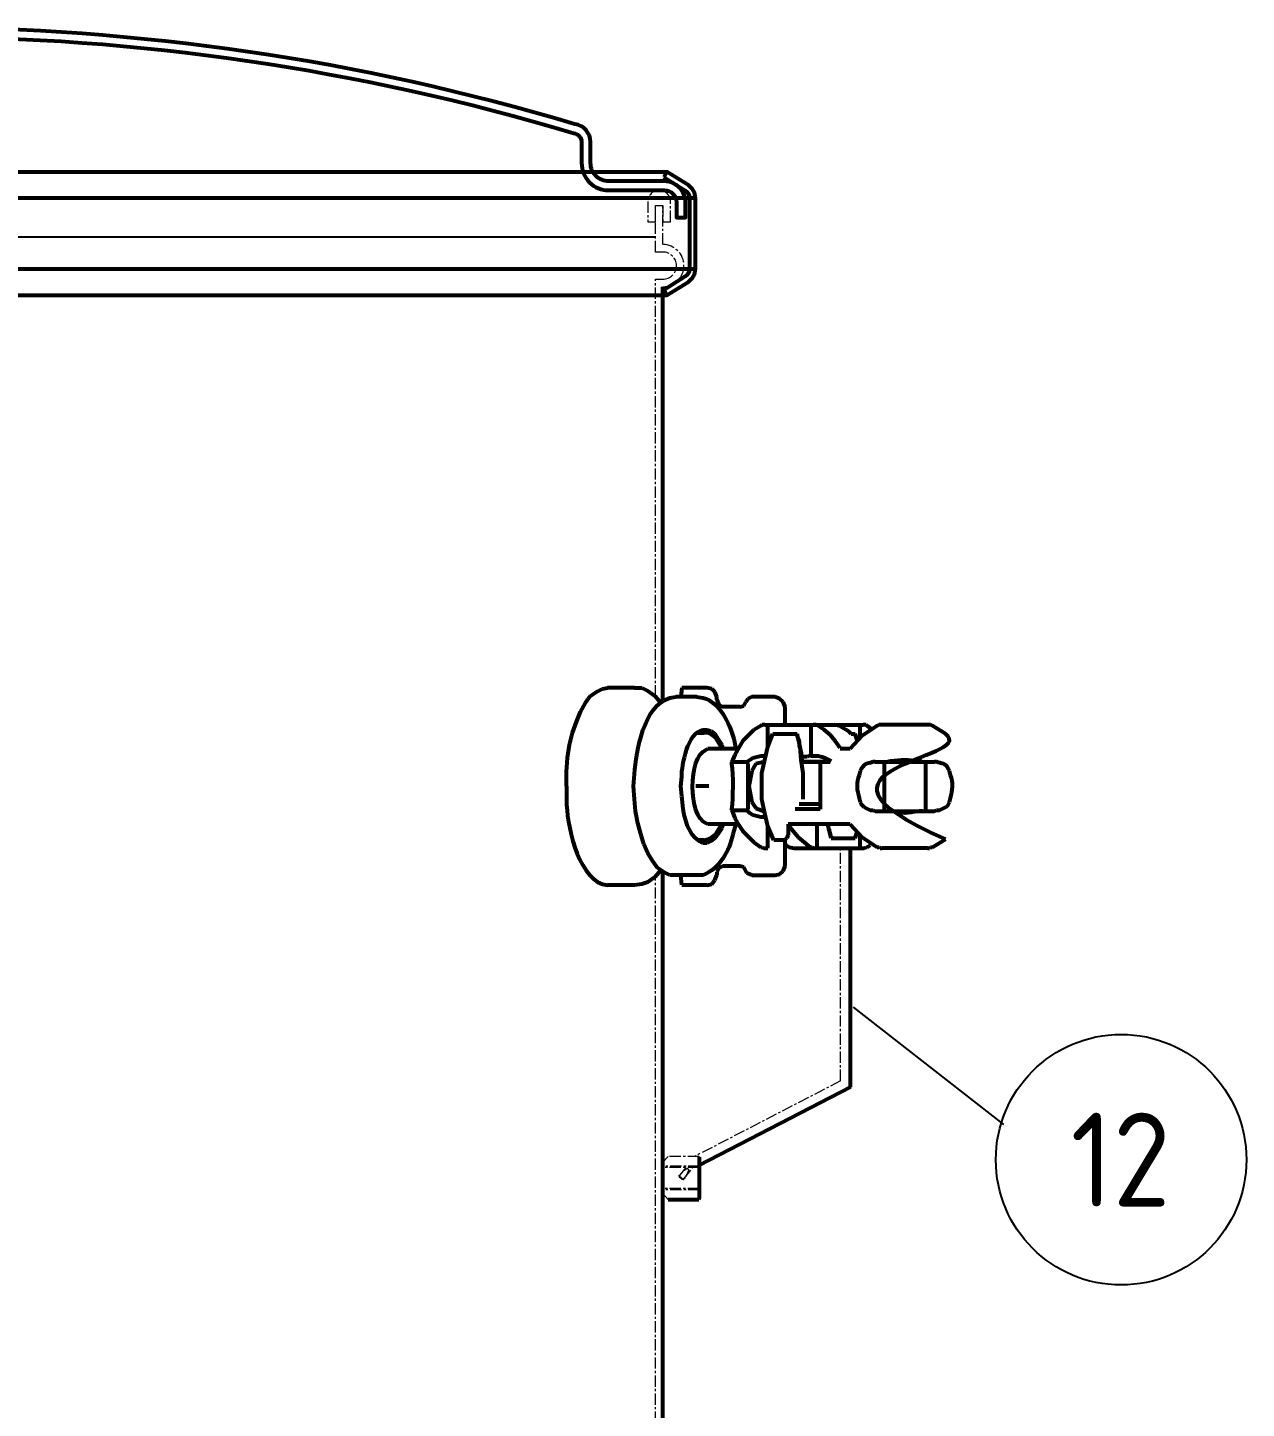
# Model space of a CAD drawing. Header units: millimetres. Extents: x 48582 to 52372, y -8867 to -5812.
# Drawn here: x 50619.5 to 51024, y -7255.1 to -6796.8 of the extents above; entities that cross this region are included whole.
import ezdxf
from ezdxf.enums import TextEntityAlignment as Align

# ---------------------------------------------------------------- set-up
doc = ezdxf.new("R2010")
doc.units = ezdxf.units.MM
doc.header["$LTSCALE"] = 3
doc.linetypes.add('CENTER', pattern=[2, 1.25, -0.25, 0.25, -0.25])
doc.layers.add('A', color=3, linetype='Continuous')
doc.layers.add('S', color=254, linetype='Continuous')
for name, color, linetype, lineweight in [('图层1', 1, 'CENTER', 13), ('标注、文本', 3, 'Continuous', 25), ('粗实线', 4, 'Continuous', 53)]:
    doc.layers.add(name, color=color, linetype=linetype, lineweight=lineweight)
doc.styles.add('ST_WIN', font='isocp2.shx', dxfattribs={"bigfont": 'hzdxfst.shx'})

msp = doc.modelspace()

# ---------------------------------------------------------------- linework, layer by layer
at = {"layer": 'A'}
msp.add_line((50943.57, -7160.91), (50893.63, -7121.94), dxfattribs=at)
msp.add_circle((50982.46, -7172.58), 41.58, dxfattribs=at)
at = {"layer": '图层1'}
for p, q in [((50830.37, -6868.81), (50830.37, -6855.81)), ((50889.3, -7146.42), (50889.3, -7069.18)), ((50889.3, -7146.42), (50840.76, -7171.57)), ((50832.17, -7171.57), (50830.37, -7173.37)), ((50842.35, -7171.57), (50832.17, -7171.57)), ((50842.35, -7171.57), (50842.55, -7171.77)), ((50842.55, -7174.77), (50830.37, -7174.77)), ((50842.35, -7175.17), (50830.37, -7175.17)), ((50837.96, -7175.17), (50835.76, -7177.96)), ((50836.77, -7176.76), (50836.56, -7177.16)), ((50837.36, -7176.16), (50836.77, -7176.76)), ((50837.36, -7178.96), (50840.36, -7175.17)), ((50837.56, -7176.16), (50837.36, -7176.16)), ((50837.76, -7175.96), (50837.56, -7176.16)), ((50837.96, -7175.76), (50837.76, -7175.96)), ((50838.16, -7175.76), (50837.96, -7175.76)), ((50838.36, -7175.56), (50838.16, -7175.76)), ((50838.56, -7175.56), (50838.36, -7175.56)), ((50838.96, -7175.96), (50838.56, -7175.56)), ((50838.56, -7176.96), (50838.76, -7176.76)), ((50838.56, -7177.16), (50838.56, -7176.96)), ((50838.76, -7176.36), (50838.96, -7176.16)), ((50838.76, -7176.76), (50838.76, -7176.36)), ((50838.96, -7176.16), (50838.96, -7175.96)), ((50842.55, -7174.77), (50842.35, -7175.17)), ((50842.35, -7182.15), (50842.35, -7175.17)), ((50835.97, -7177.76), (50835.76, -7177.96)), ((50835.76, -7177.96), (50835.76, -7177.76)), ((50835.76, -7177.96), (50835.76, -7177.76)), ((50835.76, -7178.16), (50835.76, -7177.96)), ((50835.76, -7177.96), (50837.16, -7179.16)), ((50836.16, -7178.76), (50835.76, -7178.36)), ((50836.16, -7177.36), (50835.97, -7177.76)), ((50836.56, -7177.16), (50836.16, -7177.36)), ((50836.56, -7178.96), (50836.16, -7178.76)), ((50836.77, -7179.16), (50836.56, -7178.96)), ((50837.16, -7179.16), (50836.77, -7179.16)), ((50837.16, -7179.16), (50837.16, -7178.96)), ((50837.16, -7179.16), (50837.36, -7179.16)), ((50837.36, -7178.96), (50837.76, -7178.56)), ((50837.36, -7179.16), (50837.36, -7178.96)), ((50837.96, -7178.16), (50838.16, -7177.96)), ((50838.16, -7177.76), (50838.36, -7177.56)), ((50838.16, -7177.96), (50838.16, -7177.76)), ((50838.36, -7177.36), (50838.56, -7177.16)), ((50838.36, -7177.56), (50838.36, -7177.36)), ((50842.35, -7182.15), (50830.37, -7182.15)), ((50842.55, -7182.55), (50830.37, -7182.55)), ((50832.17, -7185.74), (50830.37, -7183.75)), ((50842.55, -7182.55), (50842.35, -7182.15))]:
    msp.add_line(p, q, dxfattribs=at)
msp.add_lwpolyline([(50830.37, -6855.81), (50830.37, -6861.31), (50832.87, -6861.31), (50832.87, -6854.56, 1), (50825.37, -6854.56), (50825.37, -6861.31), (50827.87, -6861.31), (50827.87, -6855.81)], format="xyb", close=True, dxfattribs=at)
msp.add_lwpolyline([(50827.87, -7018.86), (50827.87, -6880.31), (50830.37, -6880.31, 1), (50830.37, -6871.31), (50827.87, -6871.31), (50827.87, -6855.81)], format="xyb", dxfattribs=at)
msp.add_lwpolyline([(50827.87, -7697.93), (50827.87, -7078.56)], dxfattribs=at)
msp.add_arc((50830.37, -6875.81), 7, 270, 90, dxfattribs=at)
at = {"layer": '标注、文本'}
msp.add_line((50374.26, -6866.31), (50827.87, -6866.31), dxfattribs=at)
at = {"layer": '粗实线', "ltscale": 2}
for p, q in [((50382.01, -6844.71), (50831.73, -6844.71)), ((50841.17, -6853.38), (50378.9, -6853.38)), ((50370.45, -6876.93), (50841.17, -6876.93)), ((50830.37, -7020.32), (50830.37, -6882.81)), ((50367.34, -6885.6), (50831.73, -6885.6)), ((50808.36, -7017.27), (50810.35, -7016.28)), ((50810.35, -7016.28), (50812.02, -7015.94)), ((50821, -7015.94), (50812.02, -7015.94)), ((50821, -7015.94), (50823.33, -7015.94)), ((50823.33, -7015.94), (50825.33, -7016.94)), ((50836.64, -7015.94), (50836.31, -7018.94)), ((50844.95, -7015.94), (50836.64, -7015.94)), ((50846.62, -7016.28), (50844.95, -7015.94)), ((50847.62, -7017.27), (50846.62, -7016.28)), ((50803.04, -7023.93), (50804.7, -7020.94)), ((50804.7, -7020.94), (50806.36, -7018.61)), ((50806.36, -7018.61), (50808.36, -7017.27)), ((50825.33, -7016.94), (50827.65, -7018.61)), ((50827.65, -7018.61), (50829.65, -7020.94)), ((50841.63, -7018.94), (50834.64, -7018.94)), ((50848.28, -7018.94), (50847.62, -7017.27)), ((50848.28, -7019.94), (50848.28, -7018.94)), ((50848.28, -7019.94), (50848.95, -7021.6)), ((50857.26, -7021.93), (50857.93, -7020.61)), ((50858.6, -7019.6), (50857.93, -7020.61)), ((50859.93, -7018.94), (50858.6, -7019.6)), ((50867.58, -7018.94), (50859.93, -7018.94)), ((50869.24, -7019.6), (50867.58, -7018.94)), ((50870.24, -7020.61), (50869.24, -7019.6)), ((50870.9, -7022.27), (50870.24, -7020.61)), ((50801.7, -7027.25), (50803.04, -7023.93)), ((50848.95, -7021.6), (50850.28, -7022.27)), ((50855.93, -7022.27), (50850.28, -7022.27)), ((50855.94, -7022.27), (50857.26, -7021.93)), ((50870.9, -7028.25), (50870.9, -7022.27)), ((50800.37, -7030.92), (50801.7, -7027.25)), ((50844.29, -7029.92), (50844.95, -7029.92)), ((50844.95, -7029.92), (50846.29, -7030.25)), ((50846.29, -7030.25), (50847.62, -7031.25)), ((50860.59, -7029.92), (50856.93, -7033.58)), ((50862.92, -7028.59), (50860.59, -7029.92)), ((50863.25, -7028.26), (50862.92, -7028.59)), ((50864.25, -7028.26), (50863.25, -7028.26)), ((50864.25, -7028.26), (50896.86, -7028.26)), ((50865.25, -7035.57), (50865.25, -7028.25)), ((50879.56, -7038.57), (50879.56, -7028.26)), ((50881.22, -7028.26), (50880.22, -7028.26)), ((50881.89, -7028.59), (50881.22, -7028.26)), ((50883.88, -7029.92), (50881.89, -7028.59)), ((50885.88, -7031.58), (50883.88, -7029.92)), ((50888.87, -7028.59), (50887.21, -7028.26)), ((50891.2, -7029.92), (50888.87, -7028.59)), ((50892.2, -7030.59), (50891.2, -7029.92)), ((50895.86, -7032.25), (50895.86, -7028.26)), ((50901.51, -7028.59), (50896.52, -7031.92)), ((50897.85, -7028.26), (50896.86, -7028.26)), ((50898.18, -7028.59), (50897.85, -7028.26)), ((50899.52, -7029.58), (50898.18, -7028.59)), ((50902.18, -7028.26), (50901.51, -7028.59)), ((50903.18, -7028.26), (50902.18, -7028.26)), ((50918.15, -7028.26), (50903.18, -7028.26)), ((50919.15, -7028.26), (50918.15, -7028.26)), ((50919.81, -7028.59), (50919.15, -7028.26)), ((50798.71, -7039.23), (50799.38, -7034.91)), ((50799.38, -7034.91), (50800.37, -7030.92)), ((50842.29, -7030.92), (50841.63, -7030.92)), ((50841.96, -7030.92), (50842.29, -7030.92)), ((50845.29, -7030.92), (50843.96, -7030.92)), ((50846.62, -7031.58), (50845.29, -7030.92)), ((50847.95, -7032.58), (50846.62, -7031.58)), ((50847.62, -7031.25), (50848.62, -7032.91)), ((50849.95, -7035.91), (50847.95, -7032.58)), ((50848.62, -7032.91), (50849.95, -7034.91)), ((50849.95, -7034.91), (50850.28, -7036.24)), ((50856.93, -7033.58), (50854.27, -7038.24)), ((50865.25, -7035.57), (50866.91, -7031.25)), ((50866.91, -7031.25), (50874.9, -7031.25)), ((50874.9, -7031.25), (50874.9, -7032.25)), ((50875.9, -7035.57), (50874.9, -7031.25)), ((50874.9, -7032.25), (50875.23, -7032.91)), ((50875.23, -7032.91), (50875.57, -7033.91)), ((50875.57, -7033.91), (50875.57, -7035.24)), ((50887.54, -7033.58), (50885.88, -7031.58)), ((50889.21, -7035.91), (50887.54, -7033.58)), ((50892.86, -7031.25), (50892.2, -7030.59)), ((50896.52, -7031.92), (50892.53, -7036.24)), ((50892.86, -7031.25), (50894.19, -7031.25)), ((50894.86, -7033.24), (50894.19, -7031.25)), ((50798.37, -7043.89), (50798.71, -7039.23)), ((50855.27, -7036.24), (50845.29, -7036.24)), ((50849.95, -7036.24), (50849.95, -7035.91)), ((50854.27, -7038.24), (50853.27, -7040.57)), ((50858.26, -7040.57), (50860.26, -7039.23)), ((50860.26, -7039.23), (50861.59, -7038.9)), ((50861.59, -7038.9), (50862.92, -7038.57)), ((50862.92, -7038.57), (50863.92, -7038.57)), ((50863.25, -7044.23), (50865.25, -7035.57)), ((50863.92, -7038.57), (50864.58, -7038.57)), ((50875.57, -7035.24), (50875.9, -7036.24)), ((50876.23, -7039.9), (50875.9, -7035.57)), ((50875.9, -7036.24), (50876.23, -7037.57)), ((50876.23, -7037.57), (50876.23, -7038.9)), ((50876.23, -7038.9), (50876.56, -7040.57)), ((50878.22, -7038.9), (50876.23, -7038.9)), ((50878.89, -7038.57), (50878.22, -7038.9)), ((50879.56, -7038.57), (50878.89, -7038.57)), ((50879.56, -7038.57), (50879.56, -7038.24)), ((50879.56, -7038.57), (50880.55, -7038.57)), ((50880.55, -7038.57), (50881.89, -7038.57)), ((50881.89, -7038.57), (50883.22, -7038.9)), ((50883.22, -7038.9), (50884.21, -7039.23)), ((50884.21, -7039.23), (50884.88, -7039.57)), ((50884.88, -7039.57), (50885.55, -7039.9)), ((50892.53, -7036.24), (50889.21, -7036.24)), ((50798.37, -7048.55), (50798.37, -7043.89)), ((50853.27, -7040.57), (50858.26, -7040.57)), ((50859.93, -7043.56), (50858.93, -7048.55)), ((50861.26, -7041.23), (50859.93, -7043.56)), ((50864.11, -7040.52), (50861.26, -7041.23)), ((50876.89, -7044.23), (50876.23, -7039.9)), ((50882.55, -7040.57), (50882.55, -7056.2)), ((50884.88, -7040.23), (50885.21, -7040.57)), ((50885.21, -7040.57), (50885.88, -7040.57)), ((50885.55, -7039.9), (50886.21, -7040.23)), ((50900.85, -7040.57), (50920.48, -7040.57)), ((50903.84, -7040.57), (50903.84, -7056.86)), ((50917.48, -7040.57), (50917.48, -7056.86)), ((50821, -7052.87), (50820.67, -7048.55)), ((50845.62, -7048.55), (50841.29, -7048.55)), ((50858.93, -7048.55), (50859.93, -7053.88)), ((50863.25, -7048.55), (50863.25, -7044.23)), ((50863.25, -7052.87), (50863.25, -7048.55)), ((50876.89, -7048.55), (50876.89, -7044.23)), ((50876.89, -7052.87), (50876.89, -7048.55)), ((50821.33, -7056.86), (50821, -7052.87)), ((50864.25, -7057.53), (50863.25, -7052.87)), ((50822, -7060.86), (50821.33, -7056.86)), ((50853.27, -7056.53), (50854.27, -7059.19)), ((50853.27, -7056.53), (50858.26, -7056.53)), ((50859.26, -7057.53), (50858.26, -7056.53)), ((50860.26, -7058.2), (50859.26, -7057.53)), ((50859.93, -7053.88), (50861.26, -7055.87)), ((50861.26, -7055.87), (50863.92, -7056.87)), ((50863.92, -7056.86), (50863.92, -7056.53)), ((50865.25, -7061.86), (50864.25, -7057.53)), ((50882.55, -7056.2), (50874.23, -7056.2)), ((50882.55, -7054.54), (50875.56, -7054.54)), ((50895.86, -7053.87), (50896.19, -7054.54)), ((50896.19, -7054.54), (50897.19, -7055.54)), ((50897.19, -7055.54), (50898.52, -7056.2)), ((50898.52, -7056.2), (50899.19, -7056.53)), ((50899.19, -7056.53), (50900.18, -7056.53)), ((50900.18, -7056.53), (50900.85, -7056.86)), ((50900.85, -7056.86), (50920.48, -7056.86)), ((50920.48, -7056.86), (50921.14, -7056.53)), ((50921.14, -7056.53), (50922.14, -7056.53)), ((50922.14, -7056.53), (50922.81, -7056.2)), ((50922.81, -7056.2), (50924.14, -7055.54)), ((50924.14, -7055.54), (50924.8, -7055.2)), ((50924.8, -7055.2), (50925.47, -7053.87)), ((50823, -7064.52), (50822, -7060.86)), ((50855.27, -7061.19), (50845.29, -7061.19)), ((50847.95, -7064.52), (50849.95, -7061.19)), ((50850.28, -7061.19), (50849.95, -7062.52)), ((50854.27, -7059.19), (50855.6, -7061.53)), ((50855.6, -7061.53), (50856.93, -7063.52)), ((50861.59, -7058.53), (50860.26, -7058.2)), ((50862.92, -7058.86), (50861.59, -7058.53)), ((50863.92, -7058.86), (50862.92, -7058.86)), ((50864.58, -7058.86), (50863.92, -7058.86)), ((50867.19, -7066.51), (50865.25, -7061.86)), ((50865.25, -7069.18), (50865.25, -7061.86)), ((50871.91, -7061.19), (50871.91, -7064.85)), ((50892.53, -7061.19), (50871.91, -7061.19)), ((50871.91, -7061.53), (50875.23, -7065.52)), ((50881.55, -7069.18), (50881.55, -7061.19)), ((50885.21, -7061.86), (50885.21, -7061.19)), ((50885.21, -7061.19), (50885.21, -7062.19)), ((50886.21, -7065.85), (50885.21, -7061.86)), ((50885.21, -7062.19), (50885.55, -7062.85)), ((50892.53, -7061.19), (50896.52, -7065.52)), ((50823.99, -7067.85), (50823, -7064.52)), ((50841.63, -7066.18), (50842.29, -7066.51)), ((50841.96, -7066.51), (50842.3, -7066.51)), ((50843.96, -7066.51), (50845.29, -7066.18)), ((50846.29, -7066.85), (50844.95, -7067.51)), ((50845.29, -7066.18), (50846.62, -7065.52)), ((50847.62, -7065.85), (50846.29, -7066.85)), ((50846.62, -7065.52), (50847.95, -7064.52)), ((50848.62, -7064.52), (50847.62, -7065.85)), ((50849.95, -7062.52), (50848.62, -7064.52)), ((50856.93, -7063.52), (50860.59, -7067.18)), ((50870.24, -7066.51), (50867.19, -7066.51)), ((50870.24, -7066.51), (50871.57, -7065.85)), ((50870.9, -7075.17), (50870.9, -7066.18)), ((50871.57, -7065.85), (50871.91, -7064.85)), ((50875.23, -7065.52), (50879.22, -7068.84)), ((50885.55, -7062.85), (50885.55, -7063.52)), ((50885.55, -7063.52), (50885.88, -7064.52)), ((50885.88, -7064.52), (50886.21, -7065.18)), ((50886.21, -7065.18), (50886.21, -7065.85)), ((50886.21, -7065.85), (50894.19, -7065.85)), ((50894.19, -7065.85), (50894.86, -7063.86)), ((50895.86, -7069.18), (50895.86, -7065.18)), ((50896.52, -7065.52), (50901.51, -7068.84)), ((50825.33, -7070.84), (50823.99, -7067.85)), ((50826.99, -7073.5), (50825.33, -7070.84)), ((50844.95, -7067.51), (50844.29, -7067.51)), ((50860.59, -7067.18), (50862.92, -7068.84)), ((50862.92, -7068.84), (50863.25, -7068.84)), ((50863.25, -7068.84), (50863.92, -7069.18)), ((50863.92, -7069.18), (50864.25, -7069.18)), ((50864.25, -7069.18), (50865.25, -7069.18)), ((50870.9, -7067.85), (50871.24, -7068.18)), ((50871.24, -7068.18), (50872.24, -7068.84)), ((50872.24, -7068.84), (50873.9, -7069.18)), ((50873.9, -7069.18), (50896.86, -7069.18)), ((50879.22, -7068.84), (50879.89, -7068.84)), ((50879.89, -7068.84), (50880.22, -7069.18)), ((50880.22, -7069.18), (50880.88, -7069.18)), ((50892.63, -7148.45), (50892.63, -7069.18)), ((50896.86, -7069.18), (50897.19, -7069.18)), ((50897.19, -7069.18), (50897.85, -7068.84)), ((50897.85, -7068.84), (50898.18, -7068.84)), ((50898.18, -7068.84), (50899.19, -7068.18)), ((50901.51, -7068.84), (50902.18, -7068.84)), ((50902.18, -7068.84), (50902.51, -7069.18)), ((50902.51, -7069.18), (50903.18, -7069.18)), ((50918.15, -7069.18), (50903.18, -7069.18)), ((50918.15, -7069.18), (50918.82, -7069.18)), ((50918.82, -7069.18), (50919.15, -7068.84)), ((50919.15, -7068.84), (50919.81, -7068.84)), ((50828.65, -7075.83), (50826.99, -7073.5)), ((50830.65, -7077.16), (50828.65, -7075.83)), ((50848.95, -7075.83), (50848.28, -7077.16)), ((50850.28, -7075.17), (50848.95, -7075.83)), ((50855.94, -7075.17), (50850.28, -7075.17)), ((50857.26, -7075.5), (50855.94, -7075.17)), ((50857.93, -7076.83), (50857.26, -7075.5)), ((50870.24, -7076.83), (50870.9, -7075.17)), ((50825.33, -7080.49), (50823.33, -7081.16)), ((50827.65, -7078.82), (50825.33, -7080.49)), ((50829.65, -7076.49), (50827.65, -7078.82)), ((50830.37, -7697.93), (50830.37, -7076.98)), ((50832.65, -7078.16), (50830.65, -7077.16)), ((50834.64, -7078.16), (50832.65, -7078.16)), ((50841.63, -7078.16), (50834.64, -7078.16)), ((50836.64, -7081.49), (50836.31, -7078.16)), ((50846.62, -7081.16), (50847.62, -7079.82)), ((50847.62, -7079.82), (50848.28, -7078.16)), ((50848.28, -7077.16), (50848.28, -7078.16)), ((50858.26, -7077.5), (50857.93, -7076.83)), ((50859.93, -7078.16), (50858.26, -7077.5)), ((50859.93, -7078.16), (50867.58, -7078.16)), ((50867.58, -7078.16), (50869.24, -7077.83)), ((50869.24, -7077.83), (50870.24, -7076.83)), ((50821, -7081.49), (50812.02, -7081.49)), ((50823.33, -7081.16), (50821, -7081.49)), ((50844.95, -7081.49), (50836.64, -7081.49)), ((50844.95, -7081.49), (50846.62, -7081.16)), ((50892.63, -7148.45), (50842.29, -7174.53)), ((50842.55, -7185.35), (50842.55, -7171.77)), ((50832.17, -7185.74), (50842.35, -7185.74)), ((50842.55, -7185.35), (50842.35, -7185.75))]:
    msp.add_line(p, q, dxfattribs=at)
msp.add_lwpolyline([(50364.08, -6831.83, -0.146644), (50800.67, -6831.83, -0.384704), (50803.37, -6834.81), (50803.37, -6841.81, 0.414214), (50812.37, -6850.81), (50830.87, -6850.81, -0.414214), (50834.87, -6854.81), (50834.87, -6859.81), (50837.87, -6859.81), (50837.87, -6854.81, 0.414214), (50830.87, -6847.81), (50812.37, -6847.81, -0.414214), (50806.37, -6841.81), (50806.37, -6834.81, 0.376656), (50801.15, -6828.87)], format="xyb", dxfattribs=at)
msp.add_lwpolyline([(50830.67, -6846.41), (50837.76, -6850.84, -0.258618), (50839.17, -6853.38), (50839.17, -6876.93, -0.258618), (50837.76, -6879.48), (50830.67, -6883.91), (50831.73, -6885.6), (50838.82, -6881.17, 0.258618), (50841.17, -6876.93), (50841.17, -6853.38, 0.258618), (50838.82, -6849.14), (50831.73, -6844.71)], format="xyb", close=True, dxfattribs=at)
msp.add_arc((50582.37, -7559.53), 762.72, 73.3312, 106.6688, dxfattribs=at)
for points in [[(50821, -7044.56), (50821.44, -7036.96), (50823.98, -7021.92), (50832.65, -7019.27)], [(50832.65, -7019.27), (50832.65, -7019.27), (50834.64, -7018.94), (50834.64, -7018.94)], [(50841.63, -7018.94), (50841.63, -7018.94), (50843.62, -7019.27), (50843.62, -7019.27)], [(50843.62, -7019.27), (50849.48, -7020.83), (50852.27, -7027.7), (50853.94, -7032.91)], [(50836.64, -7045.55), (50836.55, -7041.49), (50838.68, -7030.75), (50843.62, -7029.92)], [(50843.62, -7029.92), (50843.62, -7029.92), (50844.29, -7029.92), (50844.29, -7029.92)], [(50924.14, -7031.25), (50924.14, -7031.25), (50919.81, -7028.59), (50919.81, -7028.59)], [(50842.29, -7030.92), (50842.29, -7030.92), (50843.96, -7030.92), (50843.96, -7030.92)], [(50843.96, -7030.92), (50843.96, -7030.92), (50842.29, -7030.92), (50842.29, -7030.92)], [(50853.94, -7032.91), (50853.94, -7032.91), (50854.6, -7036.24), (50854.6, -7036.24)], [(50924.14, -7066.18), (50867.74, -7041.86), (50935.69, -7039.76), (50924.14, -7031.25)], [(50844.62, -7060.86), (50838.81, -7058.82), (50838.69, -7038.69), (50844.62, -7036.57)], [(50844.62, -7036.57), (50844.62, -7036.57), (50845.29, -7036.24), (50845.29, -7036.24)], [(50853.27, -7041.23), (50853.27, -7041.23), (50853.27, -7040.57), (50853.27, -7040.57)], [(50853.27, -7056.2), (50853.73, -7052.45), (50853.87, -7044.93), (50853.27, -7041.23)], [(50858.26, -7040.57), (50858.26, -7040.57), (50858.6, -7041.23), (50858.6, -7041.23)], [(50858.6, -7041.23), (50858.6, -7046.22), (50858.6, -7051.21), (50858.6, -7056.2)], [(50876.56, -7040.57), (50876.56, -7040.57), (50885.88, -7040.57), (50885.88, -7040.57)], [(50885.88, -7040.57), (50885.88, -7040.57), (50876.56, -7040.57), (50876.56, -7040.57)], [(50895.86, -7043.56), (50895.86, -7043.56), (50895.53, -7044.89), (50895.53, -7044.89)], [(50896.19, -7042.89), (50896.19, -7042.89), (50895.86, -7043.56), (50895.86, -7043.56)], [(50900.18, -7040.57), (50897.49, -7041.36), (50898.06, -7040.57), (50896.19, -7042.89)], [(50900.85, -7040.57), (50900.85, -7040.57), (50900.18, -7040.57), (50900.18, -7040.57)], [(50904.84, -7040.57), (50904.84, -7040.57), (50905.84, -7040.23), (50905.84, -7040.23)], [(50905.84, -7040.23), (50909.97, -7039.75), (50911.37, -7039.76), (50915.49, -7040.23)], [(50915.49, -7040.23), (50915.49, -7040.23), (50916.49, -7040.57), (50916.49, -7040.57)], [(50921.14, -7040.57), (50921.14, -7040.57), (50920.48, -7040.57), (50920.48, -7040.57)], [(50925.14, -7042.89), (50924.58, -7041.1), (50922.61, -7040.99), (50921.14, -7040.57)], [(50925.47, -7043.56), (50925.47, -7043.56), (50925.14, -7042.89), (50925.14, -7042.89)], [(50925.8, -7044.89), (50925.8, -7044.89), (50925.47, -7043.56), (50925.47, -7043.56)], [(50798.37, -7048.55), (50798.37, -7048.55), (50798.37, -7053.21), (50798.37, -7053.21)], [(50820.67, -7048.55), (50820.67, -7048.55), (50821, -7044.56), (50821, -7044.56)], [(50836.64, -7051.88), (50836.64, -7051.88), (50836.3, -7048.55), (50836.3, -7048.55)], [(50836.31, -7048.55), (50836.31, -7048.55), (50836.64, -7045.55), (50836.64, -7045.55)], [(50895.53, -7044.89), (50894.45, -7047.33), (50894.71, -7050.07), (50895.53, -7052.54)], [(50925.8, -7052.54), (50926.61, -7050.07), (50926.87, -7047.33), (50925.8, -7044.89)], [(50798.37, -7053.21), (50798.41, -7060.98), (50801.82, -7078.05), (50810.35, -7081.16)], [(50843.62, -7067.52), (50838, -7064.97), (50837.06, -7057.29), (50836.64, -7051.88)], [(50895.53, -7052.54), (50895.53, -7052.54), (50895.86, -7053.87), (50895.86, -7053.87)], [(50925.47, -7053.87), (50925.47, -7053.87), (50925.8, -7052.54), (50925.8, -7052.54)], [(50853.27, -7056.53), (50853.27, -7056.53), (50853.27, -7056.2), (50853.27, -7056.2)], [(50858.6, -7056.2), (50858.6, -7056.2), (50858.26, -7056.53), (50858.26, -7056.53)], [(50905.84, -7056.86), (50905.84, -7056.86), (50904.84, -7056.86), (50904.84, -7056.86)], [(50915.49, -7056.86), (50911.21, -7057.75), (50910.14, -7057.76), (50905.84, -7056.86)], [(50916.49, -7056.86), (50916.49, -7056.86), (50915.49, -7056.86), (50915.49, -7056.86)], [(50845.29, -7061.19), (50845.29, -7061.19), (50844.62, -7060.86), (50844.62, -7060.86)], [(50854.6, -7061.19), (50854.6, -7061.19), (50853.6, -7064.52), (50853.6, -7064.52)], [(50842.29, -7066.51), (50842.29, -7066.51), (50843.96, -7066.51), (50843.96, -7066.51)], [(50843.96, -7066.51), (50843.96, -7066.51), (50842.29, -7066.51), (50842.29, -7066.51)], [(50853.6, -7064.52), (50852.38, -7070.14), (50849.29, -7076.02), (50843.62, -7078.16)], [(50919.81, -7068.84), (50919.81, -7068.84), (50924.14, -7066.18), (50924.14, -7066.18)], [(50844.29, -7067.52), (50844.29, -7067.52), (50843.62, -7067.52), (50843.62, -7067.52)], [(50843.62, -7078.16), (50843.62, -7078.16), (50841.63, -7078.16), (50841.63, -7078.16)], [(50810.35, -7081.16), (50810.35, -7081.16), (50812.02, -7081.49), (50812.02, -7081.49)]]:
    msp.add_open_spline(points, degree=3, dxfattribs=at)

# ---------------------------------------------------------------- texts
at = {"layer": 'S', "color": 7, "style": 'ST_WIN'}
msp.add_text('12', height=31.185, dxfattribs=at).set_placement((50982.29, -7172.58), align=Align.MIDDLE)

doc.saveas('drawing.dxf')
